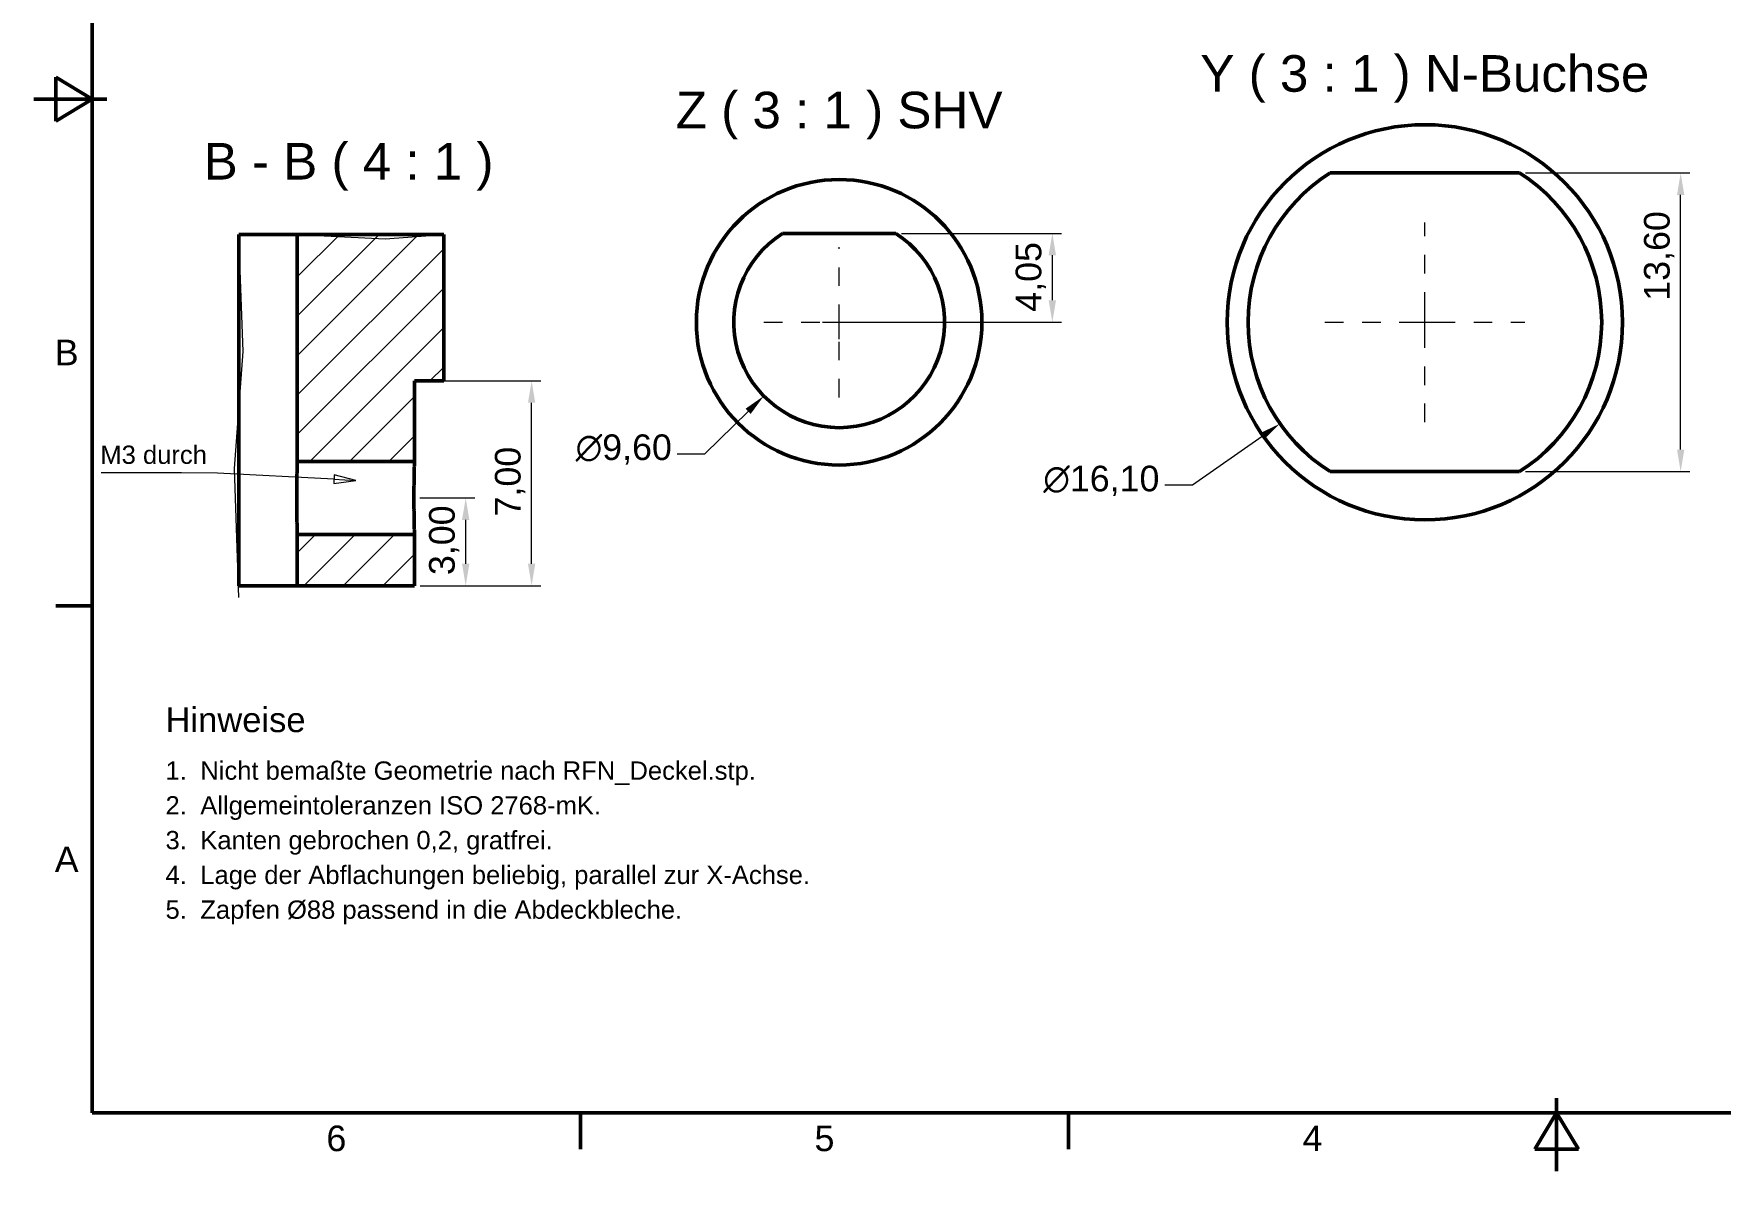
# Model space of a CAD drawing. Header units: inches. Extents: x 0.8 to 17.2, y 0.6 to 12.1.
# Drawn here: x 0.82 to 9.89, y 0.58 to 6.7 of the extents above; entities that cross this region are included whole.
import ezdxf
from ezdxf.enums import TextEntityAlignment as Align

# ---------------------------------------------------------------- set-up
doc = ezdxf.new("R2010")
doc.units = ezdxf.units.IN
doc.header["$MEASUREMENT"] = 0
doc.linetypes.add('CENTER2', pattern=[1.125, 0.75, -0.125, 0.125, -0.125])
doc.layers.get('0').update_dxf_attribs({"lineweight": 25})
for name, color, linetype, lineweight in [('BEMASSUNG', 7, 'Continuous', 18), ('MITTELLINIE', 7, 'CENTER2', 18), ('RAHMEN', 7, 'Continuous', 50), ('SCHRAFFUR', 7, 'Continuous', 18), ('SICHTKANTE', 7, 'Continuous', 50), ('TEXT', 7, 'Continuous', 18)]:
    doc.layers.add(name, color=color, linetype=linetype, lineweight=lineweight)
doc.styles.add('ISO_104', font='arial.ttf')
doc.styles.add('ISO_14', font='arial.ttf')
doc.styles.add('ISO_20', font='arial.ttf')
doc.styles.add('ISO_78', font='arial.ttf')
doc.styles.add('ISO_79', font='arial.ttf')
doc.styles.add('ISO_DWG_RFN', font='arial.ttf')
doc.dimstyles.new('DWG_RFN', dxfattribs={"dimtxt": 0.137795, "dimasz": 0.11811, "dimexe": 0.049213, "dimexo": 0.031496, "dimgap": 0.031496, "dimtad": 1, "dimlfac": 25.4, "dimtxsty": 'ISO_DWG_RFN', "dimcen": 2.5, "dimclrd": 7, "dimclre": 7, "dimclrt": 7, "dimadec": 1, "dimazin": 3, "dimtfac": 1, "dimtmove": 0, "dimatfit": 3, "dimfxl": 0, "dimlwd": 18, "dimlwe": 18})

# ---------------------------------------------------------------- blocks, each defined once
blk = doc.blocks.new('Leader Text3')
at = {"layer": 'BEMASSUNG', "color": 7, "lineweight": 18}
for p, q in [((1.8069, 4.3314), (1.6131, 4.3339)), ((2.4332, 4.2993), (1.8069, 4.3314)), ((2.4344, 4.3229), (2.432, 4.2757)), ((2.432, 4.2757), (2.5512, 4.2933)), ((2.4332, 4.2993), (2.5512, 4.2933)), ((2.5512, 4.2933), (2.4344, 4.3229))]:
    blk.add_line(p, q, dxfattribs=at)
at = {"layer": 'BEMASSUNG', "color": 7, "lineweight": 18, "flags": 128}
blk.add_lwpolyline([(2.432, 4.2757), (2.5512, 4.2933), (2.4344, 4.3229), (2.432, 4.2757)], dxfattribs=at)
at = {"layer": 'BEMASSUNG', "color": 7}
blk.add_solid([(2.432, 4.2757), (2.5512, 4.2933), (2.4344, 4.3229), (2.432, 4.2757)], dxfattribs=at)
blk = doc.blocks.new('Hatch_4')
at = {"layer": 'SCHRAFFUR', "color": 7, "linetype": 'Continuous', "lineweight": 18}
for p, q in [((1.4961, 3.4053), (1.5947, 3.5039)), ((1.5313, 3.2283), (1.8069, 3.5039)), ((1.7434, 3.2283), (2.019, 3.5039)), ((1.9556, 3.2283), (2.126, 3.3988))]:
    blk.add_line(p, q, dxfattribs=at)
blk = doc.blocks.new('Hatch_5')
at = {"layer": 'SCHRAFFUR', "color": 7, "linetype": 'Continuous', "lineweight": 18}
for p, q in [((1.4961, 5.1023), (1.5119, 5.1181)), ((1.4961, 4.8902), (1.724, 5.1181)), ((1.4961, 4.678), (1.9361, 5.1181)), ((1.4961, 4.4659), (2.1483, 5.1181)), ((1.4961, 4.2538), (2.2835, 5.0412)), ((1.4961, 4.0416), (2.2835, 4.829)), ((1.5642, 3.8976), (2.2835, 4.6169)), ((2.2094, 4.3307), (2.2835, 4.4048)), ((1.7763, 3.8976), (2.126, 4.2473)), ((1.9884, 3.8976), (2.126, 4.0352))]:
    blk.add_line(p, q, dxfattribs=at)
blk = doc.blocks.new('*D18')
at = {"layer": 'BEMASSUNG', "color": 7, "lineweight": 18, "transparency": 16777216}
for p, q in [((5.1496, 5.0537), (5.1496, 5.2337)), ((5.0596, 5.1437), (5.2396, 5.1437)), ((4.4277, 4.4369), (4.6601, 4.6645)), ((4.2787, 4.4369), (4.4277, 4.4369))]:
    blk.add_line(p, q, dxfattribs=at)
at = {"layer": 'BEMASSUNG', "color": 7, "transparency": 16777216}
blk.add_solid([(4.6463, 4.6785), (4.6739, 4.6504), (4.7445, 4.7471)], dxfattribs=at)
at = {"layer": 'Defpoints', "color": 0, "transparency": 16777216}
for p in [(5.5547, 5.5403), (4.7445, 4.7471)]:
    blk.add_point(p, dxfattribs=at)
at = {"layer": 'BEMASSUNG', "color": 7, "lineweight": 18, "transparency": 16777216, "insert": (3.7329, 4.5406), "char_height": 0.137795, "attachment_point": 1, "style": 'ISO_DWG_RFN'}
blk.add_mtext('\\A1;{\\fAIGDT|b0|i0;\\ln}\\fArial|b0|i0;{\\H0.1378;9,60}', dxfattribs=at)
blk = doc.blocks.new('*D19')
at = {"layer": 'BEMASSUNG', "color": 7, "lineweight": 18, "transparency": 16777216}
for p, q in [((5.4854, 5.622), (6.3454, 5.622)), ((6.2961, 5.2618), (6.2961, 5.5039)), ((5.1811, 5.1437), (6.3454, 5.1437))]:
    blk.add_line(p, q, dxfattribs=at)
at = {"layer": 'BEMASSUNG', "color": 7, "transparency": 16777216}
for points in [[(6.2765, 5.5039), (6.3158, 5.5039), (6.2961, 5.622)], [(6.2765, 5.2618), (6.3158, 5.2618), (6.2961, 5.1437)]]:
    blk.add_solid(points, dxfattribs=at)
at = {"layer": 'Defpoints', "color": 0, "transparency": 16777216}
for p in [(5.4539, 5.622), (6.2961, 5.622), (5.1496, 5.1437)]:
    blk.add_point(p, dxfattribs=at)
at = {"layer": 'BEMASSUNG', "color": 7, "lineweight": 18, "transparency": 16777216, "insert": (6.099, 5.2006), "char_height": 0.1378, "attachment_point": 1, "rotation": 90, "style": 'ISO_DWG_RFN'}
blk.add_mtext('\\A1;{4,05}', dxfattribs=at)
blk = doc.blocks.new('*D20')
at = {"layer": 'BEMASSUNG', "color": 7, "lineweight": 18, "transparency": 16777216}
for p, q in [((8.8396, 5.9469), (9.7239, 5.9469)), ((9.6747, 4.4587), (9.6747, 5.8287)), ((8.8396, 4.3406), (9.7239, 4.3406))]:
    blk.add_line(p, q, dxfattribs=at)
at = {"layer": 'BEMASSUNG', "color": 7, "transparency": 16777216}
for points in [[(9.655, 5.8287), (9.6944, 5.8287), (9.6747, 5.9469)], [(9.655, 4.4587), (9.6944, 4.4587), (9.6747, 4.3406)]]:
    blk.add_solid(points, dxfattribs=at)
at = {"layer": 'Defpoints', "color": 0, "transparency": 16777216}
for p in [(8.8081, 5.9469), (9.6747, 5.9469), (8.8081, 4.3406)]:
    blk.add_point(p, dxfattribs=at)
at = {"layer": 'BEMASSUNG', "color": 7, "lineweight": 18, "transparency": 16777216, "insert": (9.4776, 5.2598), "char_height": 0.137795, "attachment_point": 1, "rotation": 90, "style": 'ISO_DWG_RFN'}
blk.add_mtext('\\A1;{13,60}', dxfattribs=at)
blk = doc.blocks.new('*D21')
at = {"layer": 'BEMASSUNG', "color": 7, "lineweight": 18, "transparency": 16777216}
for p, q in [((2.8948, 4.1988), (3.1909, 4.1988)), ((3.1417, 3.8445), (3.1417, 4.0807)), ((2.8976, 3.7264), (3.1909, 3.7264))]:
    blk.add_line(p, q, dxfattribs=at)
at = {"layer": 'BEMASSUNG', "color": 7, "transparency": 16777216}
for points in [[(3.122, 4.0807), (3.1614, 4.0807), (3.1417, 4.1988)], [(3.122, 3.8445), (3.1614, 3.8445), (3.1417, 3.7264)]]:
    blk.add_solid(points, dxfattribs=at)
at = {"layer": 'Defpoints', "color": 0, "transparency": 16777216}
for p in [(2.8633, 4.1988), (3.1417, 4.1988), (2.8661, 3.7264)]:
    blk.add_point(p, dxfattribs=at)
at = {"layer": 'BEMASSUNG', "color": 7, "lineweight": 18, "transparency": 16777216, "insert": (2.9446, 3.7839), "char_height": 0.1378, "attachment_point": 1, "rotation": 90, "style": 'ISO_DWG_RFN'}
blk.add_mtext('\\A1;{3,00}', dxfattribs=at)
blk = doc.blocks.new('*D22')
at = {"layer": 'BEMASSUNG', "color": 7, "lineweight": 18, "transparency": 16777216}
for p, q in [((2.8976, 4.8287), (3.5453, 4.8287)), ((3.4961, 3.8445), (3.4961, 4.7106)), ((2.8976, 3.7264), (3.5453, 3.7264))]:
    blk.add_line(p, q, dxfattribs=at)
at = {"layer": 'BEMASSUNG', "color": 7, "transparency": 16777216}
for points in [[(3.4764, 4.7106), (3.5157, 4.7106), (3.4961, 4.8287)], [(3.4764, 3.8445), (3.5157, 3.8445), (3.4961, 3.7264)]]:
    blk.add_solid(points, dxfattribs=at)
at = {"layer": 'Defpoints', "color": 0, "transparency": 16777216}
for p in [(2.8661, 4.8287), (3.4961, 4.8287), (2.8661, 3.7264)]:
    blk.add_point(p, dxfattribs=at)
at = {"layer": 'BEMASSUNG', "color": 7, "lineweight": 18, "transparency": 16777216, "insert": (3.2989, 4.0994), "char_height": 0.1378, "attachment_point": 1, "rotation": 90, "style": 'ISO_DWG_RFN'}
blk.add_mtext('\\A1;{7,00}', dxfattribs=at)
blk = doc.blocks.new('*D23')
at = {"layer": 'BEMASSUNG', "color": 7, "lineweight": 18, "transparency": 16777216}
for p, q in [((8.2992, 5.0537), (8.2992, 5.2337)), ((8.2092, 5.1437), (8.3892, 5.1437)), ((7.0494, 4.2686), (7.4236, 4.5306)), ((6.9004, 4.2686), (7.0494, 4.2686))]:
    blk.add_line(p, q, dxfattribs=at)
at = {"layer": 'BEMASSUNG', "color": 7, "transparency": 16777216}
blk.add_solid([(7.4123, 4.5467), (7.4349, 4.5145), (7.5204, 4.5984)], dxfattribs=at)
at = {"layer": 'Defpoints', "color": 0, "transparency": 16777216}
for p in [(9.0781, 5.6891), (7.5204, 4.5984)]:
    blk.add_point(p, dxfattribs=at)
at = {"layer": 'BEMASSUNG', "color": 7, "lineweight": 18, "transparency": 16777216, "insert": (6.2475, 4.3722), "char_height": 0.137795, "attachment_point": 1, "style": 'ISO_DWG_RFN'}
blk.add_mtext('\\A1;{\\fAIGDT|b0|i0;\\ln}\\fArial|b0|i0;{\\H0.1378;16,10}', dxfattribs=at)

msp = doc.modelspace()

# ---------------------------------------------------------------- linework, layer by layer
at = {"layer": 'BEMASSUNG'}
msp.add_line((1.61396, 4.33377), (1.18089, 4.33377), dxfattribs=at)
at = {"layer": 'MITTELLINIE', "ltscale": 0.086853}
for p, q in [((8.29921, 4.6063), (8.29921, 5.6811)), ((7.76181, 5.1437), (8.83661, 5.1437))]:
    msp.add_line(p, q, dxfattribs=at)
at = {"layer": 'MITTELLINIE', "ltscale": 0.089895}
for p, q in [((5.14961, 4.73917), (5.14961, 5.54823)), ((4.74508, 5.1437), (5.55413, 5.1437))]:
    msp.add_line(p, q, dxfattribs=at)
at = {"layer": 'RAHMEN'}
for p, q in [((1.13386, 11.79724), (1.13386, 0.89173)), ((1.13386, 6.34449), (0.93701, 6.4626)), ((0.93701, 6.4626), (0.93701, 6.22638)), ((0.8189, 6.34449), (1.2126, 6.34449)), ((1.13386, 6.34449), (0.93701, 6.34449)), ((0.93701, 6.22638), (1.13386, 6.34449)), ((1.13386, 3.61811), (0.93701, 3.61811)), ((9.00787, 0.57677), (9.00787, 0.97047)), ((1.13386, 0.89173), (16.88189, 0.89173)), ((3.75853, 0.89173), (3.75853, 0.69488)), ((6.3832, 0.89173), (6.3832, 0.69488)), ((9.00787, 0.89173), (8.88976, 0.69488)), ((9.12598, 0.69488), (9.00787, 0.89173)), ((9.00787, 0.89173), (9.00787, 0.69488)), ((8.88976, 0.69488), (9.12598, 0.69488))]:
    msp.add_line(p, q, dxfattribs=at)
at = {"layer": 'SICHTKANTE'}
for p, q in [((7.79034, 5.94685), (8.80808, 5.94685)), ((1.92126, 5.61614), (1.92126, 3.72638)), ((1.92126, 5.61614), (1.93382, 5.61614)), ((1.93382, 5.61614), (1.94639, 5.61614)), ((1.94639, 5.61614), (1.95895, 5.61614)), ((1.95895, 5.61614), (1.97099, 5.61614)), ((1.97099, 5.61614), (1.98265, 5.61614)), ((1.98265, 5.61614), (1.99431, 5.61614)), ((1.99431, 5.61614), (2.00584, 5.61614)), ((2.00584, 5.61614), (2.01659, 5.61614)), ((2.01659, 5.61614), (2.02733, 5.61614)), ((2.02733, 5.61614), (2.03808, 5.61614)), ((2.03808, 5.61614), (2.04818, 5.61614)), ((2.04818, 5.61614), (2.05801, 5.61614)), ((2.05801, 5.61614), (2.06784, 5.61614)), ((2.06784, 5.61614), (2.07741, 5.61614)), ((2.07741, 5.61614), (2.08632, 5.61614)), ((2.08632, 5.61614), (2.09523, 5.61614)), ((2.09523, 5.61614), (2.10414, 5.61614)), ((2.10414, 5.61614), (2.11226, 5.61614)), ((2.11226, 5.61614), (2.12024, 5.61614)), ((2.12024, 5.61614), (2.12823, 5.61614)), ((2.12823, 5.61614), (2.13582, 5.61614)), ((2.13582, 5.61614), (2.14287, 5.61614)), ((2.14287, 5.61614), (2.14993, 5.61614)), ((2.14993, 5.61614), (2.15698, 5.61614)), ((2.15698, 5.61614), (2.1631, 5.61614)), ((2.1631, 5.61614), (2.16923, 5.61614)), ((2.16923, 5.61614), (2.17535, 5.61614)), ((2.17535, 5.61614), (2.18094, 5.61614)), ((2.18094, 5.61614), (2.18612, 5.61614)), ((2.18612, 5.61614), (2.19131, 5.61614)), ((2.19131, 5.61614), (2.19636, 5.61614)), ((2.19636, 5.61614), (2.2006, 5.61614)), ((2.2006, 5.61614), (2.20485, 5.61614)), ((2.20485, 5.61614), (2.2091, 5.61614)), ((2.2091, 5.61614), (2.21267, 5.61614)), ((2.21267, 5.61614), (2.21598, 5.61614)), ((2.21598, 5.61614), (2.21928, 5.61614)), ((2.21928, 5.61614), (2.22232, 5.61614)), ((2.22232, 5.61614), (2.22468, 5.61614)), ((2.22468, 5.61614), (2.22704, 5.61614)), ((2.22704, 5.61614), (2.2294, 5.61614)), ((2.2294, 5.61614), (2.23095, 5.61614)), ((2.23095, 5.61614), (2.23237, 5.61614)), ((2.23237, 5.61614), (2.23379, 5.61614)), ((2.23379, 5.61614), (2.2348, 5.61614)), ((2.2348, 5.61614), (2.23528, 5.61614)), ((2.23528, 5.61614), (2.23575, 5.61614)), ((2.23575, 5.61614), (2.23622, 5.61614)), ((2.23622, 5.61614), (2.23622, 4.39567)), ((2.23622, 5.61614), (3.02362, 5.61614)), ((3.02362, 4.82874), (3.02362, 5.61614)), ((4.84531, 5.62205), (5.4539, 5.62205)), ((2.86614, 4.39567), (2.86614, 4.82874)), ((3.02362, 4.82874), (2.86614, 4.82874)), ((2.87245, 4.82874), (2.86614, 4.82874)), ((2.87876, 4.82874), (2.87245, 4.82874)), ((2.88506, 4.82874), (2.87876, 4.82874)), ((2.89111, 4.82874), (2.88506, 4.82874)), ((2.89695, 4.82874), (2.89111, 4.82874)), ((2.9028, 4.82874), (2.89695, 4.82874)), ((2.90858, 4.82874), (2.9028, 4.82874)), ((2.91396, 4.82874), (2.90858, 4.82874)), ((2.91934, 4.82874), (2.91396, 4.82874)), ((2.92473, 4.82874), (2.91934, 4.82874)), ((2.92978, 4.82874), (2.92473, 4.82874)), ((2.9347, 4.82874), (2.92978, 4.82874)), ((2.93961, 4.82874), (2.9347, 4.82874)), ((2.9444, 4.82874), (2.93961, 4.82874)), ((2.94885, 4.82874), (2.9444, 4.82874)), ((2.95331, 4.82874), (2.94885, 4.82874)), ((2.95776, 4.82874), (2.95331, 4.82874)), ((2.96182, 4.82874), (2.95776, 4.82874)), ((2.9658, 4.82874), (2.96182, 4.82874)), ((2.96979, 4.82874), (2.9658, 4.82874)), ((2.97358, 4.82874), (2.96979, 4.82874)), ((2.9771, 4.82874), (2.97358, 4.82874)), ((2.98062, 4.82874), (2.9771, 4.82874)), ((2.98414, 4.82874), (2.98062, 4.82874)), ((2.98719, 4.82874), (2.98414, 4.82874)), ((2.99025, 4.82874), (2.98719, 4.82874)), ((2.9933, 4.82874), (2.99025, 4.82874)), ((2.99609, 4.82874), (2.9933, 4.82874)), ((2.99867, 4.82874), (2.99609, 4.82874)), ((3.00125, 4.82874), (2.99867, 4.82874)), ((3.00377, 4.82874), (3.00125, 4.82874)), ((3.00589, 4.82874), (3.00377, 4.82874)), ((3.008, 4.82874), (3.00589, 4.82874)), ((3.01012, 4.82874), (3.008, 4.82874)), ((3.0119, 4.82874), (3.01012, 4.82874)), ((3.01354, 4.82874), (3.0119, 4.82874)), ((3.01519, 4.82874), (3.01354, 4.82874)), ((3.0167, 4.82874), (3.01519, 4.82874)), ((3.01788, 4.82874), (3.0167, 4.82874)), ((3.01905, 4.82874), (3.01788, 4.82874)), ((3.02023, 4.82874), (3.01905, 4.82874)), ((3.021, 4.82874), (3.02023, 4.82874)), ((3.02171, 4.82874), (3.021, 4.82874)), ((3.02241, 4.82874), (3.02171, 4.82874)), ((3.02292, 4.82874), (3.02241, 4.82874)), ((3.02315, 4.82874), (3.02292, 4.82874)), ((3.02339, 4.82874), (3.02315, 4.82874)), ((3.02362, 4.82874), (3.02339, 4.82874)), ((2.23499, 4.3512), (2.23509, 4.35529)), ((2.23509, 4.35529), (2.23519, 4.35925)), ((2.23519, 4.35925), (2.23529, 4.36308)), ((2.23529, 4.36308), (2.23538, 4.36675)), ((2.23538, 4.36675), (2.23548, 4.37025)), ((2.23548, 4.37025), (2.23557, 4.37357)), ((2.23557, 4.37357), (2.23566, 4.37669)), ((2.23566, 4.37669), (2.23574, 4.37961)), ((2.23574, 4.37961), (2.23582, 4.38231)), ((2.23582, 4.38231), (2.23589, 4.38478)), ((2.23589, 4.38478), (2.23596, 4.38702)), ((2.23596, 4.38702), (2.23602, 4.38902)), ((2.23602, 4.38902), (2.23607, 4.39076)), ((2.23607, 4.39076), (2.23611, 4.39225)), ((2.23611, 4.39225), (2.23615, 4.39347)), ((2.23615, 4.39347), (2.23618, 4.39443)), ((2.23618, 4.39443), (2.2362, 4.39512)), ((2.2362, 4.39512), (2.23622, 4.39553)), ((2.23622, 4.39553), (2.23622, 4.39567)), ((2.23622, 4.39567), (2.86614, 4.39567)), ((2.86502, 4.3512), (2.86511, 4.35529)), ((2.86511, 4.35529), (2.8652, 4.35925)), ((2.8652, 4.35925), (2.86529, 4.36308)), ((2.86529, 4.36308), (2.86538, 4.36675)), ((2.86538, 4.36675), (2.86547, 4.37025)), ((2.86547, 4.37025), (2.86555, 4.37357)), ((2.86555, 4.37357), (2.86563, 4.37669)), ((2.86563, 4.37669), (2.8657, 4.37961)), ((2.8657, 4.37961), (2.86578, 4.38231)), ((2.86578, 4.38231), (2.86584, 4.38478)), ((2.86584, 4.38478), (2.8659, 4.38702)), ((2.8659, 4.38702), (2.86596, 4.38902)), ((2.86596, 4.38902), (2.866, 4.39076)), ((2.866, 4.39076), (2.86605, 4.39225)), ((2.86605, 4.39225), (2.86608, 4.39347)), ((2.86608, 4.39347), (2.86611, 4.39443)), ((2.86611, 4.39443), (2.86613, 4.39512)), ((2.86613, 4.39512), (2.86614, 4.39553)), ((2.86614, 4.39553), (2.86614, 4.39567)), ((2.23345, 4.26133), (2.23351, 4.26687)), ((2.23351, 4.26687), (2.23357, 4.27237)), ((2.23357, 4.27237), (2.23364, 4.27782)), ((2.23364, 4.27782), (2.23371, 4.28323)), ((2.23371, 4.28323), (2.23378, 4.28858)), ((2.23378, 4.28858), (2.23386, 4.29388)), ((2.23386, 4.29388), (2.23394, 4.29912)), ((2.23394, 4.29912), (2.23403, 4.30429)), ((2.23403, 4.30429), (2.23411, 4.30939)), ((2.23411, 4.30939), (2.2342, 4.31441)), ((2.2342, 4.31441), (2.2343, 4.31936)), ((2.2343, 4.31936), (2.23439, 4.32421)), ((2.23439, 4.32421), (2.23449, 4.32898)), ((2.23449, 4.32898), (2.23459, 4.33364)), ((2.23459, 4.33364), (2.23469, 4.3382)), ((2.23469, 4.3382), (2.23479, 4.34265)), ((2.23479, 4.34265), (2.23489, 4.34699)), ((2.23489, 4.34699), (2.23499, 4.3512)), ((2.86363, 4.26133), (2.86368, 4.26687)), ((2.86368, 4.26687), (2.86374, 4.27237)), ((2.86374, 4.27237), (2.8638, 4.27782)), ((2.8638, 4.27782), (2.86386, 4.28323)), ((2.86386, 4.28323), (2.86393, 4.28858)), ((2.86393, 4.28858), (2.864, 4.29388)), ((2.864, 4.29388), (2.86407, 4.29912)), ((2.86407, 4.29912), (2.86415, 4.30429)), ((2.86415, 4.30429), (2.86423, 4.30939)), ((2.86423, 4.30939), (2.86431, 4.31441)), ((2.86431, 4.31441), (2.86439, 4.31936)), ((2.86439, 4.31936), (2.86448, 4.32421)), ((2.86448, 4.32421), (2.86457, 4.32898)), ((2.86457, 4.32898), (2.86466, 4.33364)), ((2.86466, 4.33364), (2.86475, 4.3382)), ((2.86475, 4.3382), (2.86484, 4.34265)), ((2.86484, 4.34265), (2.86493, 4.34699)), ((2.86493, 4.34699), (2.86502, 4.3512)), ((7.79034, 4.34055), (8.80808, 4.34055)), ((2.23314, 4.19882), (2.23315, 4.20456)), ((2.23315, 4.19307), (2.23314, 4.19882)), ((2.23315, 4.2103), (2.23317, 4.21603)), ((2.23315, 4.20456), (2.23315, 4.2103)), ((2.23315, 4.18732), (2.23315, 4.19307)), ((2.23317, 4.18158), (2.23315, 4.18732)), ((2.23317, 4.21603), (2.23319, 4.22176)), ((2.23319, 4.17585), (2.23317, 4.18158)), ((2.23319, 4.22176), (2.23321, 4.22747)), ((2.23321, 4.17013), (2.23319, 4.17585)), ((2.23321, 4.22747), (2.23324, 4.23317)), ((2.23324, 4.23317), (2.23327, 4.23885)), ((2.23327, 4.23885), (2.23331, 4.24451)), ((2.23331, 4.24451), (2.23335, 4.25015)), ((2.23335, 4.25015), (2.2334, 4.25576)), ((2.2334, 4.25576), (2.23345, 4.26133)), ((2.86334, 4.19882), (2.86335, 4.20456)), ((2.86335, 4.19307), (2.86334, 4.19882)), ((2.86335, 4.2103), (2.86337, 4.21603)), ((2.86335, 4.20456), (2.86335, 4.2103)), ((2.86335, 4.18732), (2.86335, 4.19307)), ((2.86337, 4.18158), (2.86335, 4.18732)), ((2.86337, 4.21603), (2.86338, 4.22176)), ((2.86338, 4.17585), (2.86337, 4.18158)), ((2.86338, 4.22176), (2.8634, 4.22747)), ((2.8634, 4.17013), (2.86338, 4.17585)), ((2.8634, 4.22747), (2.86343, 4.23317)), ((2.86343, 4.23317), (2.86346, 4.23885)), ((2.86346, 4.23885), (2.8635, 4.24451)), ((2.8635, 4.24451), (2.86354, 4.25015)), ((2.86354, 4.25015), (2.86358, 4.25575)), ((2.86358, 4.25575), (2.86363, 4.26133)), ((2.23324, 4.16442), (2.23321, 4.17013)), ((2.23327, 4.15873), (2.23324, 4.16442)), ((2.23331, 4.15306), (2.23327, 4.15873)), ((2.23335, 4.14742), (2.23331, 4.15306)), ((2.2334, 4.14181), (2.23335, 4.14742)), ((2.23346, 4.13622), (2.2334, 4.14181)), ((2.23351, 4.13068), (2.23346, 4.13622)), ((2.23357, 4.12517), (2.23351, 4.13068)), ((2.23364, 4.11971), (2.23357, 4.12517)), ((2.23371, 4.11429), (2.23364, 4.11971)), ((2.23379, 4.10893), (2.23371, 4.11429)), ((2.23386, 4.10363), (2.23379, 4.10893)), ((2.23394, 4.09838), (2.23386, 4.10363)), ((2.23403, 4.09321), (2.23394, 4.09838)), ((2.23412, 4.0881), (2.23403, 4.09321)), ((2.23421, 4.08307), (2.23412, 4.0881)), ((2.2343, 4.07813), (2.23421, 4.08307)), ((2.86343, 4.16442), (2.8634, 4.17013)), ((2.86346, 4.15873), (2.86343, 4.16442)), ((2.8635, 4.15307), (2.86346, 4.15873)), ((2.86354, 4.14742), (2.8635, 4.15307)), ((2.86358, 4.14181), (2.86354, 4.14742)), ((2.86363, 4.13623), (2.86358, 4.14181)), ((2.86368, 4.13068), (2.86363, 4.13623)), ((2.86374, 4.12517), (2.86368, 4.13068)), ((2.8638, 4.11971), (2.86374, 4.12517)), ((2.86386, 4.1143), (2.8638, 4.11971)), ((2.86393, 4.10893), (2.86386, 4.1143)), ((2.864, 4.10363), (2.86393, 4.10893)), ((2.86407, 4.09839), (2.864, 4.10363)), ((2.86415, 4.09321), (2.86407, 4.09839)), ((2.86423, 4.0881), (2.86415, 4.09321)), ((2.86431, 4.08307), (2.86423, 4.0881)), ((2.8644, 4.07813), (2.86431, 4.08307)), ((2.2344, 4.07327), (2.2343, 4.07813)), ((2.23449, 4.0685), (2.2344, 4.07327)), ((2.23459, 4.06383), (2.23449, 4.0685)), ((2.23469, 4.05927), (2.23459, 4.06383)), ((2.23479, 4.05482), (2.23469, 4.05927)), ((2.23489, 4.05049), (2.23479, 4.05482)), ((2.23499, 4.04629), (2.23489, 4.05049)), ((2.23509, 4.04221), (2.23499, 4.04629)), ((2.23519, 4.03828), (2.23509, 4.04221)), ((2.23529, 4.03448), (2.23519, 4.03828)), ((2.23538, 4.03084), (2.23529, 4.03448)), ((2.23548, 4.02735), (2.23538, 4.03084)), ((2.23557, 4.02405), (2.23548, 4.02735)), ((2.23566, 4.02093), (2.23557, 4.02405)), ((2.23574, 4.01802), (2.23566, 4.02093)), ((2.23582, 4.01533), (2.23574, 4.01802)), ((2.23589, 4.01285), (2.23582, 4.01533)), ((2.23596, 4.01062), (2.23589, 4.01285)), ((2.23602, 4.00862), (2.23596, 4.01062)), ((2.23607, 4.00688), (2.23602, 4.00862)), ((2.23611, 4.00539), (2.23607, 4.00688)), ((2.23615, 4.00417), (2.23611, 4.00539)), ((2.23618, 4.00321), (2.23615, 4.00417)), ((2.2362, 4.00252), (2.23618, 4.00321)), ((2.23622, 4.00211), (2.2362, 4.00252)), ((2.23622, 4.00197), (2.23622, 4.00211)), ((2.23622, 4.00197), (2.23622, 3.72638)), ((2.23622, 4.00197), (2.86614, 4.00197)), ((2.86448, 4.07327), (2.8644, 4.07813)), ((2.86457, 4.0685), (2.86448, 4.07327)), ((2.86466, 4.06384), (2.86457, 4.0685)), ((2.86475, 4.05927), (2.86466, 4.06384)), ((2.86484, 4.05482), (2.86475, 4.05927)), ((2.86493, 4.05049), (2.86484, 4.05482)), ((2.86502, 4.04629), (2.86493, 4.05049)), ((2.86512, 4.04222), (2.86502, 4.04629)), ((2.86521, 4.03828), (2.86512, 4.04222)), ((2.86529, 4.03449), (2.86521, 4.03828)), ((2.86538, 4.03084), (2.86529, 4.03449)), ((2.86547, 4.02735), (2.86538, 4.03084)), ((2.86555, 4.02405), (2.86547, 4.02735)), ((2.86563, 4.02093), (2.86555, 4.02405)), ((2.8657, 4.01802), (2.86563, 4.02093)), ((2.86578, 4.01533), (2.8657, 4.01802)), ((2.86584, 4.01285), (2.86578, 4.01533)), ((2.8659, 4.01062), (2.86584, 4.01285)), ((2.86596, 4.00862), (2.8659, 4.01062)), ((2.866, 4.00688), (2.86596, 4.00862)), ((2.86605, 4.00539), (2.866, 4.00688)), ((2.86608, 4.00417), (2.86605, 4.00539)), ((2.86611, 4.00321), (2.86608, 4.00417)), ((2.86613, 4.00252), (2.86611, 4.00321)), ((2.86614, 4.00211), (2.86613, 4.00252)), ((2.86614, 4.00197), (2.86614, 4.00211)), ((2.86614, 3.72638), (2.86614, 4.00197)), ((1.93382, 3.72638), (1.92126, 3.72638)), ((1.94639, 3.72638), (1.93382, 3.72638)), ((1.95895, 3.72638), (1.94639, 3.72638)), ((1.97099, 3.72638), (1.95895, 3.72638)), ((1.98265, 3.72638), (1.97099, 3.72638)), ((1.99431, 3.72638), (1.98265, 3.72638)), ((2.00584, 3.72638), (1.99431, 3.72638)), ((2.01659, 3.72638), (2.00584, 3.72638)), ((2.02733, 3.72638), (2.01659, 3.72638)), ((2.03808, 3.72638), (2.02733, 3.72638)), ((2.04818, 3.72638), (2.03808, 3.72638)), ((2.05801, 3.72638), (2.04818, 3.72638)), ((2.06784, 3.72638), (2.05801, 3.72638)), ((2.07741, 3.72638), (2.06784, 3.72638)), ((2.08632, 3.72638), (2.07741, 3.72638)), ((2.09523, 3.72638), (2.08632, 3.72638)), ((2.10414, 3.72638), (2.09523, 3.72638)), ((2.11226, 3.72638), (2.10414, 3.72638)), ((2.12024, 3.72638), (2.11226, 3.72638)), ((2.12823, 3.72638), (2.12024, 3.72638)), ((2.13582, 3.72638), (2.12823, 3.72638)), ((2.14287, 3.72638), (2.13582, 3.72638)), ((2.14993, 3.72638), (2.14287, 3.72638)), ((2.15698, 3.72638), (2.14993, 3.72638)), ((2.1631, 3.72638), (2.15698, 3.72638)), ((2.16923, 3.72638), (2.1631, 3.72638)), ((2.17535, 3.72638), (2.16923, 3.72638)), ((2.18094, 3.72638), (2.17535, 3.72638)), ((2.18612, 3.72638), (2.18094, 3.72638)), ((2.19131, 3.72638), (2.18612, 3.72638)), ((2.19636, 3.72638), (2.19131, 3.72638)), ((2.2006, 3.72638), (2.19636, 3.72638)), ((2.20485, 3.72638), (2.2006, 3.72638)), ((2.2091, 3.72638), (2.20485, 3.72638)), ((2.21267, 3.72638), (2.2091, 3.72638)), ((2.21598, 3.72638), (2.21267, 3.72638)), ((2.21928, 3.72638), (2.21598, 3.72638)), ((2.22232, 3.72638), (2.21928, 3.72638)), ((2.22468, 3.72638), (2.22232, 3.72638)), ((2.22704, 3.72638), (2.22468, 3.72638)), ((2.2294, 3.72638), (2.22704, 3.72638)), ((2.23095, 3.72638), (2.2294, 3.72638)), ((2.23237, 3.72638), (2.23095, 3.72638)), ((2.23379, 3.72638), (2.23237, 3.72638)), ((2.2348, 3.72638), (2.23379, 3.72638)), ((2.23528, 3.72638), (2.2348, 3.72638)), ((2.23575, 3.72638), (2.23528, 3.72638)), ((2.23622, 3.72638), (2.23575, 3.72638)), ((2.86614, 3.72638), (2.23622, 3.72638))]:
    msp.add_line(p, q, dxfattribs=at)
for centre, radius in [((8.29921, 5.1437), 1.06299), ((5.14961, 5.1437), 0.76772)]:
    msp.add_circle(centre, radius, dxfattribs=at)
for centre, radius, start, end in [((8.29921, 5.1437), 0.95079, 122.357998, 237.642002), ((8.29921, 5.1437), 0.95079, 302.357998, 57.642002), ((5.14961, 5.1437), 0.56693, 122.461745, 270), ((5.14961, 5.1437), 0.56693, 270, 57.538255)]:
    msp.add_arc(centre, radius, start, end, dxfattribs=at)
at = {"layer": 'TEXT'}
for p, q in [((1.94488, 4.98622), (1.92126, 5.61614)), ((2.23622, 5.61614), (2.70866, 5.59252)), ((2.70866, 5.59252), (3.02362, 5.61614)), ((1.89764, 4.3563), (1.94488, 4.98622)), ((1.92126, 3.66339), (1.89764, 4.3563))]:
    msp.add_line(p, q, dxfattribs=at)

# ---------------------------------------------------------------- block references
for name in ['Hatch_5', 'Hatch_4']:
    msp.add_blockref(name, (0.74016, 0.49803))
at = {"layer": 'BEMASSUNG'}
msp.add_blockref('Leader Text3', (0, 0), dxfattribs=at)

# ---------------------------------------------------------------- texts
at = {"layer": 'RAHMEN', "style": 'ISO_14'}
for s, p in [('B', (0.99606, 4.9813)), ('A', (0.99606, 2.25492)), ('6', (2.44619, 0.75394)), ('5', (5.07087, 0.75394)), ('4', (7.69554, 0.75394))]:
    msp.add_text(s, height=0.1378, dxfattribs=at).set_placement(p, align=Align.MIDDLE_CENTER)
at = {"layer": 'TEXT', "style": 'ISO_20'}
for s, p in [('Y ( 3 : 1 ) N-Buchse', (8.29921, 6.48228)), ('Z ( 3 : 1 ) SHV', (5.14961, 6.28543)), ('B - B ( 4 : 1 )', (2.51181, 6.00984))]:
    msp.add_text(s, height=0.1968504, dxfattribs=at).set_placement(p, align=Align.MIDDLE_CENTER)
at = {"layer": 'TEXT', "style": 'ISO_79'}
msp.add_text('M3 durch', height=0.098425, dxfattribs=at).set_placement((1.75015, 4.3821), align=Align.RIGHT)
at = {"layer": 'TEXT'}
for s, height, style, p in [('Hinweise', 0.132874, 'ISO_104', (1.52756, 2.93898)), ('1.', 0.098425, 'ISO_78', (1.52756, 2.68307)), ('Nicht bemaßte Geometrie nach RFN_Deckel.stp.', 0.0984252, 'ISO_78', (1.71457, 2.68307)), ('2.', 0.098425, 'ISO_78', (1.52756, 2.49606)), ('Allgemeintoleranzen ISO 2768-mK.', 0.0984252, 'ISO_78', (1.71457, 2.49606)), ('3.', 0.098425, 'ISO_78', (1.52756, 2.30906)), ('Kanten gebrochen 0,2, gratfrei.', 0.0984252, 'ISO_78', (1.71457, 2.30906)), ('4.', 0.098425, 'ISO_78', (1.52756, 2.12205)), ('Lage der Abflachungen beliebig, parallel zur X-Achse.', 0.0984252, 'ISO_78', (1.71457, 2.12205)), ('5.', 0.098425, 'ISO_78', (1.52756, 1.93504)), ('Zapfen %%c88 passend in die Abdeckbleche.', 0.0984252, 'ISO_78', (1.71457, 1.93504))]:
    msp.add_text(s, height=height, dxfattribs=dict(at, style=style)).set_placement(p)

# ---------------------------------------------------------------- dimensions: what is measured, and where the dimension line sits
at = {"layer": 'BEMASSUNG', "color": 7, "lineweight": 18}
for base, p1, p2, override, picture, middle in [((9.67469, 5.94685), (8.80808, 4.34055), (8.80808, 5.94685), {"dimgap": 0.031496, "dimdec": 2, "dimlfac": 8.466667, "dimsah": 1, "dimtol": 0, "dimlim": 0, "dimtp": 0, "dimtm": 0, "dimtdec": 2, "dimtofl": 0, "dimatfit": 1}, '*D20', (9.67469, 5.48553)), ((6.29614, 5.62205), (5.14961, 5.1437), (5.4539, 5.62205), {"dimgap": 0.031496, "dimdec": 2, "dimlfac": 8.466667, "dimsah": 1, "dimtol": 0, "dimlim": 0, "dimtp": 0, "dimtm": 0, "dimtdec": 2, "dimtofl": 0, "dimatfit": 1}, '*D19', (6.29614, 5.38287)), ((3.49606, 4.82874), (2.86614, 3.72638), (2.86614, 4.82874), {"dimgap": 0.031496, "dimdec": 2, "dimlfac": 6.35, "dimsah": 1, "dimtol": 0, "dimlim": 0, "dimtp": 0, "dimtm": 0, "dimtdec": 2, "dimtofl": 0, "dimatfit": 1}, '*D22', (3.49606, 4.27756)), ((3.14173, 4.19882), (2.86614, 3.72638), (2.86334, 4.19882), {"dimgap": 0.031496, "dimdec": 2, "dimlfac": 6.35, "dimsah": 1, "dimtol": 0, "dimlim": 0, "dimtp": 0, "dimtm": 0, "dimtdec": 2, "dimtofl": 0, "dimatfit": 1}, '*D21', (3.14173, 3.9626))]:
    dim = msp.add_linear_dim(base=base, p1=p1, p2=p2, angle=90, text='{<>}', dimstyle='DWG_RFN', override=override, dxfattribs=at)
    dim.commit()
    dim.dimension.update_dxf_attribs({"geometry": picture, "text_midpoint": middle, "dimtype": 160})
for p1, p2, text, picture, middle in [((9.07805, 5.68905), (7.52037, 4.59835), '{\\fAIGDT|b0|i0;\\ln}\\fArial|b0|i0;{\\H0.1378;16,10}', '*D23', (6.5582, 4.26858)), ((5.5547, 5.54032), (4.74451, 4.74708), '{\\fAIGDT|b0|i0;\\ln}\\fArial|b0|i0;{\\H0.1378;9,60}', '*D18', (3.99004, 4.43693))]:
    dim = msp.add_diameter_dim_2p(p1=p1, p2=p2, text=text, dimstyle='DWG_RFN', override={"dimgap": 0.031496, "dimtad": 0, "dimtih": 1, "dimtoh": 1, "dimdec": 2, "dimlfac": 25.4, "dimsah": 1, "dimtol": 0, "dimlim": 0, "dimtp": 0, "dimtm": 0, "dimtdec": 2, "dimtofl": 0}, dxfattribs=at)
    dim.commit()
    dim.dimension.update_dxf_attribs({"geometry": picture, "text_midpoint": middle, "dimtype": 163})

doc.saveas('drawing.dxf')
